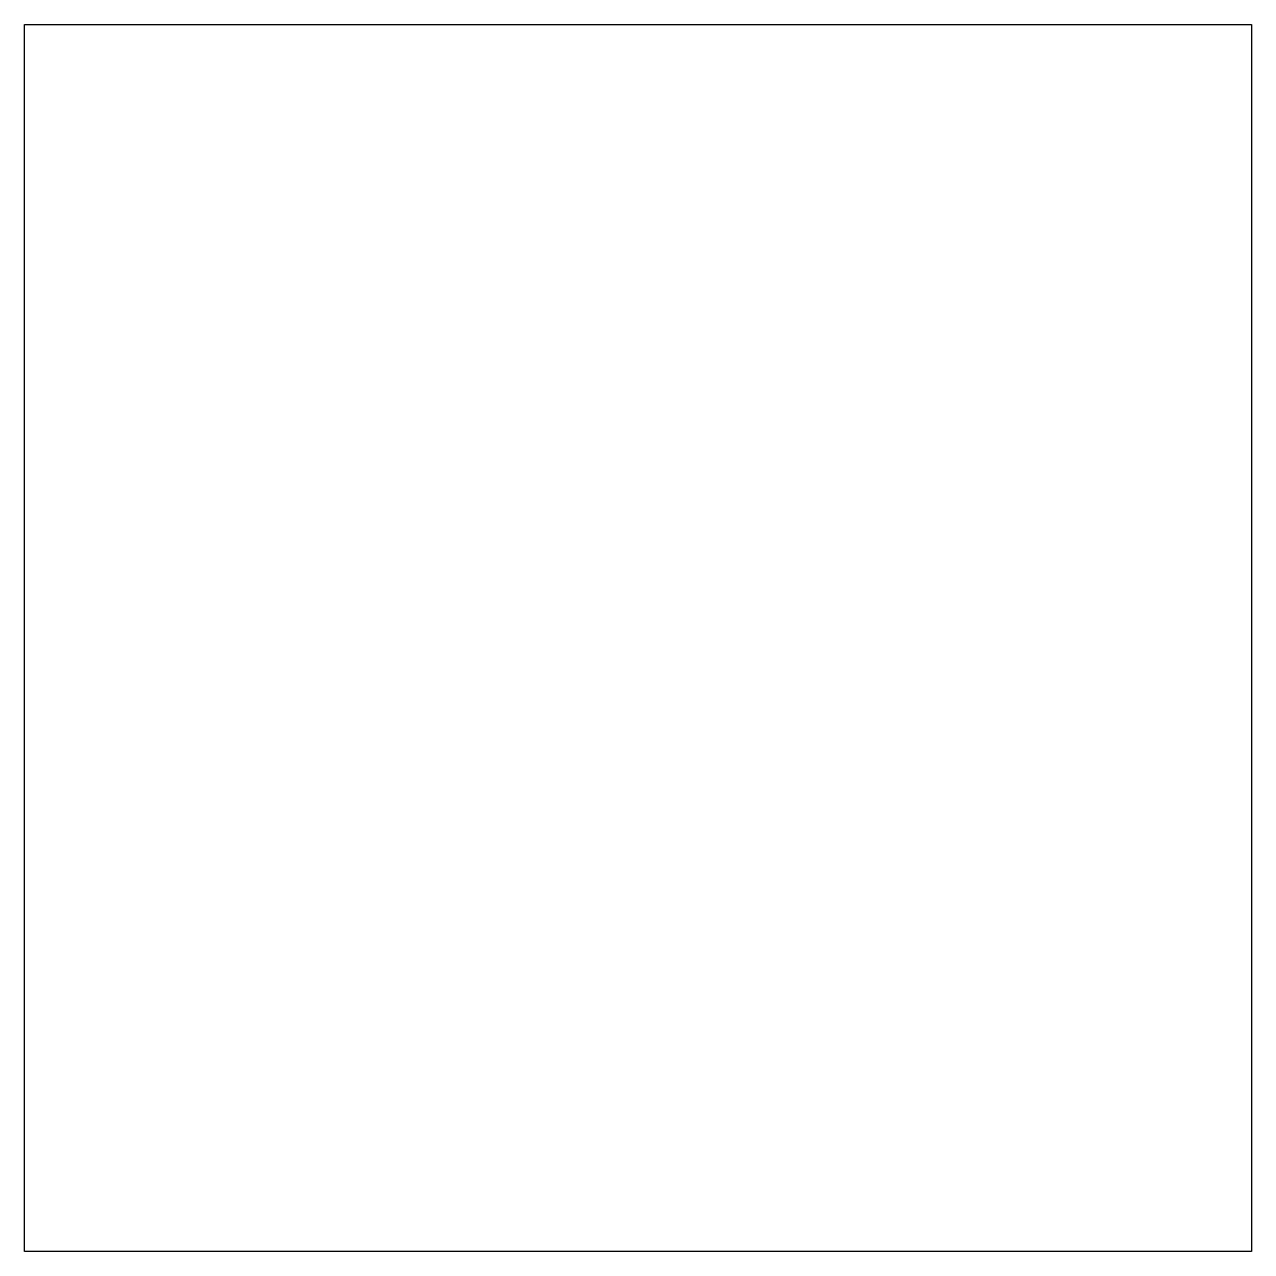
# Model space of a CAD drawing. Extents: x 0 to 70, y 0 to 70.
import ezdxf

# ---------------------------------------------------------------- set-up
doc = ezdxf.new("R2010")
doc.units = 0
doc.layers.add('Cutout', color=7, linetype='CONTINUOUS')

msp = doc.modelspace()

# ---------------------------------------------------------------- linework, layer by layer
at = {"layer": 'Cutout', "color": 1}
msp.add_lwpolyline([(0.0005, 70.000505), (70.000498, 70.000505), (70.000498, 0.000507), (0.0005, 0.000507), (0.0005, 70.000505)], close=True, dxfattribs=at)

doc.saveas('drawing.dxf')
